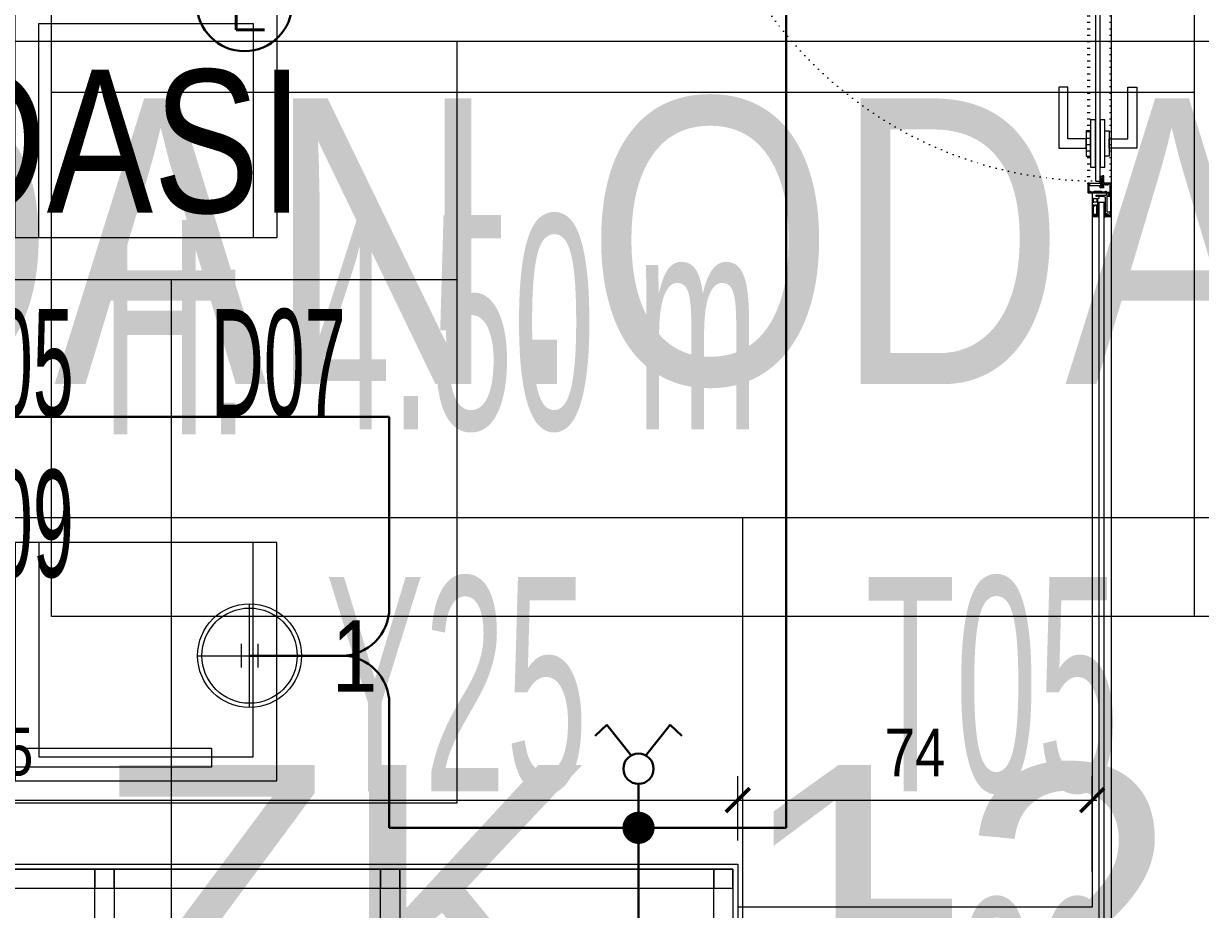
# Model space of a CAD drawing. Extents: x -9058 to 11890, y 0 to 7444.
# Drawn here: x 2066.5 to 2313.7, y 2947.4 to 3133.4 of the extents above; entities that cross this region are included whole.
import ezdxf
from ezdxf.enums import TextEntityAlignment as Align

# ---------------------------------------------------------------- set-up
doc = ezdxf.new("R2010")
doc.units = 0
doc.header["$LTSCALE"] = 10
doc.header["$MEASUREMENT"] = 0
doc.linetypes.add('DASHDOT', pattern=[1, 0.5, -0.25, 0, -0.25])
doc.linetypes.add('DOT2', pattern=[0.125, 0, -0.125])
doc.layers.get('0').update_dxf_attribs({"color": 9, "lineweight": 9})
for name, color, linetype, lineweight in [('05', 9, 'Continuous', 9), ('06C', 9, 'Continuous', 9), ('06D', 9, 'Continuous', 9), ('07K', 8, 'Continuous', 9), ('10', 9, 'Continuous', 9), ('11', 9, 'Continuous', 9), ('15', 9, 'Continuous', 9), ('20', 9, 'DOT2', 9), ('21_mahal200', 9, 'Continuous', 9), ('21_mahal200 @ 10 (1)', 9, 'Continuous', 9), ('21_mahal200 @ 10 (2)', 9, 'Continuous', 9), ('21_mahal200 @ 20', 9, 'Continuous', 9), ('31', 9, 'Continuous', 9), ('40A', 9, 'Continuous', 9), ('E-ACİL AYDINLATMA KİTİ', 7, 'Continuous', 30), ('E-KABLO', 7, 'Continuous', 30), ('E-KOMÜTATÖR ANAHTAR', 7, 'Continuous', 30), ('E-YUKARI ÇIKAN HAT', 7, 'Continuous', 30)]:
    doc.layers.add(name, color=color, linetype=linetype, lineweight=lineweight)
doc.styles.add('Arial', font='arial.ttf', dxfattribs={"height": 2.5})
doc.styles.add('E-YAZI', font='txttw.shx')
doc.styles.add('MuuM_TEXT-STANDART', font='ARIALN.TTF')
doc.dimstyles.new('MuuM_DIM50', dxfattribs={"dimscale": 5, "dimtxt": 2, "dimasz": 1, "dimexe": 1, "dimexo": 1, "dimgap": 1, "dimtad": 1, "dimdec": 1, "dimrnd": 1, "dimdsep": 46, "dimtxsty": 'MuuM_TEXT-STANDART', "dimblk": 'ARCHTICK', "dimcen": 0, "dimdle": 0.2, "dimclrd": 256, "dimclre": 256, "dimclrt": 256, "dimadec": 0, "dimazin": 0, "dimtfac": 5, "dimtdec": 1, "dimtix": 1, "dimtmove": 2, "dimatfit": 3, "dimldrblk": 'DOT', "dimfxl": 5, "dimfxlon": 1, "dimtolj": 1, "dimlwd": -1, "dimlwe": -1, "dimarcsym": 0})
pattern_1 = [(225, (-443.83561, -4894.7603), (-0.0883883476, 0.0883883476), []), (135, (-443.83561, -4894.7603), (0.0883883476, 0.0883883476), [])]

# ---------------------------------------------------------------- blocks, each defined once
blk = doc.blocks.new('0a_roomno2')
blk.add_lwpolyline([(30, -16), (0, -16), (0, 0), (30, 0)], close=True)
for points in [[(0, 0), (30, 0)], [(0, -5), (30, -5)], [(12, -5), (12, -16)], [(18, -5), (18, -16)], [(24, -5), (24, -16)], [(12, -10.5), (0, -10.5)]]:
    blk.add_lwpolyline(points)
at = {"layer": '40A'}
blk.add_lwpolyline([(0, 0), (30, 0)], dxfattribs=at)
at = {"style": 'MuuM_TEXT-STANDART', "width": 0.6}
blk.add_text('H:', height=2.25, dxfattribs=at).set_placement((0.525, -12.962), align=Align.MIDDLE_LEFT)
at = {"style": 'Arial'}
blk.add_attdef('ODANO', (0, 1.505), '', height=3, dxfattribs=at)
blk.add_attdef('MEKANADI', text='', height=3, dxfattribs=at).set_placement((0.525, -4.75), align=Align.BOTTOM_LEFT)
at = {"style": 'MuuM_TEXT-STANDART', "width": 0.6}
for tag, p in [('YER01', (15, -7)), ('TAVAN01', (20.625, -7)), ('DUVAR01', (26.25, -7)), ('YER02', (15, -10.375)), ('TAVAN02', (20.625, -10.375)), ('DUVAR02', (26.25, -10.375)), ('YER03', (15, -13.75)), ('TAVAN03', (20.625, -13.75)), ('DUVAR03', (26.25, -13.75))]:
    blk.add_attdef(tag, text='', height=2.25, dxfattribs=at).set_placement(p, align=Align.MIDDLE_CENTER)
at = {"style": 'MuuM_TEXT-STANDART'}
blk.add_attdef('M2', text='', height=2.25, dxfattribs=at).set_placement((1.323, -7.805), align=Align.MIDDLE_LEFT)
at = {"style": 'MuuM_TEXT-STANDART', "width": 0.6}
blk.add_attdef('TEMIZTAVANYUKSEKLIGI', text='', height=2.25, dxfattribs=at).set_placement((2.7, -13.162), align=Align.MIDDLE_LEFT)
blk = doc.blocks.new('*U626')
at = {"layer": '21_mahal200 @ 20'}
ref = blk.add_blockref('0a_roomno2', (2072.35, 3328.89), dxfattribs=dict(at, xscale=20, yscale=20, zscale=20))
ref.add_attrib('TEMIZTAVANYUKSEKLIGI', '4.50 m', dxfattribs={"layer": '0', "height": 45, "style": 'MuuM_TEXT-STANDART', "width": 0.6}).set_placement((2126.35, 3070.65), align=Align.MIDDLE_LEFT)
blk = doc.blocks.new('g-kapı kolu-p')
for points in [[(11.85, 8.21), (-0.95, 8.21), (-0.95, 2.41), (0.95, 2.41), (0.95, 6.31), (11.85, 6.31), (11.85, 8.21)], [(11.85, -8.21), (-0.95, -8.21), (-0.95, -2.41), (0.95, -2.41), (0.95, -6.31), (11.85, -6.31), (11.85, -8.21)]]:
    blk.add_lwpolyline(points)
for points in [[(-5, 0.5), (5, 0.5), (5, 1.5), (-5, 1.5)], [(-2.65, 1.5), (2.65, 1.5), (2.65, 2.41), (-2.65, 2.41)], [(-5, -1.5), (5, -1.5), (5, -0.5), (-5, -0.5)], [(-2.65, -1.5), (2.65, -1.5), (2.65, -2.41), (-2.65, -2.41)]]:
    blk.add_lwpolyline(points, close=True)
blk = doc.blocks.new('k-cambölme-kapı-p')
at = {"layer": '10'}
h = blk.add_hatch(dxfattribs=at)
h.set_pattern_fill('NET', color=256, angle=135, style=0)
h.set_pattern_definition([(135, (3753.7029, 560.85184), (-0.0883883476, -0.0883883476), []), (225, (3753.7029, 560.85184), (0.0883883476, -0.0883883476), [])])
h.paths.add_polyline_path([(2.08, -0.06), (2.08, 0.02), (2.07, 0.04), (2.05, 0.07), (2.01, 0.09), (1.98, 0.1), (1.97, 0.1), (1.97, -0.29), (1.94, -0.29), (1.94, -0.43), (1.88, -0.49), (1.67, -0.49), (1.82, -0.29), (1.73, -0.29), (1.53, -0.5), (1.44, -0.5), (1.62, -0.32), (1.62, -0.29), (1.51, -0.29), (1.34, -0.42), (1.32, -0.44), (1.3, -0.48), (1.29, -0.51), (1.26, -0.57), (1.26, -0.31), (1.32, -0.29), (1.23, -0.29), (1.23, -0.53), (1.23, -0.59), (1.24, -0.62), (1.26, -0.64), (3.47, -0.64), (3.47, -0.58), (3.38, -0.35), (3.38, -0.3), (3.42, -0.25), (3.42, -0.2), (3.38, -0.16), (2.73, -0.16), (2.74, -0.2), (2.91, -0.2, -1), (2.91, -0.25)])
h.paths.add_polyline_path([(2.05, -0.18), (2.05, -0.21), (2.08, -0.23), (2.11, -0.24), (2.15, -0.25), (2.95, -0.27), (2.92, -0.29), (2.55, -0.29), (2.54, -0.31), (2.52, -0.33), (2.5, -0.34), (2.48, -0.34), (2.46, -0.34), (2.44, -0.32), (2.42, -0.3), (2.08, -0.3), (1.99, -0.11), (1.99, -0.07), (2.05, -0.07)], flags=16)
h.paths.add_polyline_path([(2.41, -0.34), (2.51, -0.5), (2.08, -0.5), (2.08, -0.34)], flags=16)
h.paths.add_polyline_path([(2.55, -0.33), (2.89, -0.33), (2.94, -0.33), (3.28, -0.34, 0.166992), (3.34, -0.55), (2.72, -0.55), (2.55, -0.36)], flags=16)
h.paths.add_polyline_path([(3.02, -0.22), (3.02, -0.2), (3.33, -0.2, 0.10606), (3.29, -0.33), (3.01, -0.27)], flags=16)
h = blk.add_hatch(dxfattribs=at)
h.set_pattern_fill('NET', color=256, angle=135, style=0)
h.set_pattern_definition([(45, (474.94443, 2280.71206), (0.0883883476, -0.0883883476), []), (315, (474.94443, 2280.71206), (-0.0883883476, -0.0883883476), [])])
h.paths.add_polyline_path([(87.27, -0.16), (87.26, -0.2), (87.09, -0.2, 1), (87.09, -0.25), (87.92, -0.25), (87.92, -0.01), (87.93, 0.03), (87.96, 0.05), (88, 0.07), (88.03, 0.07), (88.03, -0.29), (88.06, -0.29), (88.06, -0.43), (88.12, -0.49), (88.33, -0.49), (88.18, -0.29), (88.27, -0.29), (88.47, -0.5), (88.56, -0.5), (88.38, -0.32), (88.38, -0.29), (88.49, -0.29), (88.66, -0.42), (88.68, -0.44), (88.7, -0.48), (88.71, -0.51), (88.74, -0.57), (88.74, -0.31), (88.68, -0.29), (88.77, -0.29), (88.77, -0.53), (88.77, -0.59), (88.76, -0.62), (88.74, -0.64), (86.53, -0.64), (86.53, -0.58), (86.62, -0.35), (86.62, -0.3), (86.58, -0.25), (86.58, -0.2), (86.62, -0.16)])
h.paths.add_polyline_path([(87.28, -0.55), (87.45, -0.36), (87.45, -0.33), (87.11, -0.33), (87.06, -0.33), (87.03, -0.31), (86.99, -0.27), (86.98, -0.22), (86.98, -0.2), (86.67, -0.2, -0.292264), (86.66, -0.55)], flags=16)
h.paths.add_polyline_path([(87.48, -0.51), (87.59, -0.51), (87.53, -0.43)], flags=16)
h.paths.add_polyline_path([(87.56, -0.4), (87.69, -0.5), (87.92, -0.5), (87.92, -0.34), (87.59, -0.34)], flags=16)
h.paths.add_polyline_path([(87.62, -0.53), (87.71, -0.62), (87.71, -0.53)], flags=16)
at = {"layer": '10', "linetype": 'DASHDOT', "ltscale": 0.05}
for points in [[(3.22, 3.63), (0.2, 3.63)], [(1.71, 2.14), (1.71, 4.9)], [(6.13, 1.44), (6.13, -0.55)]]:
    blk.add_lwpolyline(points, dxfattribs=at)
at = {"layer": '10'}
for points in [[(0.69, 3.63), (0.69, 2.44)], [(1.06, 2.44), (1.06, 2.86)], [(3.84, 0.88), (2.63, 3.22)], [(4.07, 1.27), (2.67, 3.99)], [(1.82, 2.27), (0.16, 2.27), (0.16, 2.03), (0.38, 2.03), (0.38, 1.92), (0.22, 1.92), (0.22, 1.16), (0.35, 1.16), (0.35, -0.41), (0.22, -0.41), (0.22, -1.23), (0.36, -1.23), (0.36, -1.38), (0.16, -1.38), (0.16, -2.24), (1.82, -2.24), (1.82, -1.72), (1.62, -1.72), (1.62, -1.58), (1.82, -1.58), (1.82, -1.37), (1.61, -1.37), (1.61, -1.24), (1.74, -1.24), (1.74, -0.85), (1.06, -0.85), (1.06, -0.13), (1.5, -0.13), (1.5, 1.92), (1.57, 2.03), (1.82, 2.03), (1.82, 2.27)], [(0.69, 2.27), (0.69, -0.24), (1.06, -0.24)], [(1.06, -0.13), (1.06, 2.27)], [(1.5, 1.92), (1.06, 1.92)], [(1.17, 1.92), (1.17, -0.13)], [(2.91, -0.25), (2.08, -0.06), (2.08, 0.02), (2.07, 0.04), (2.05, 0.07), (2.01, 0.09), (1.98, 0.1), (1.97, 0.1)], [(8.14, 0.88), (8.14, 1.27), (4.07, 1.27)], [(5.3, 0.88), (5.3, -0.16)], [(5.5, 1.27), (5.77, 0.97), (5.77, 0.88)], [(5.59, 0.88), (5.59, -0.16)], [(6.76, 1.27), (6.49, 0.97), (6.49, 0.88)], [(6.67, 0.88), (6.67, -0.16)], [(6.96, 0.88), (6.96, -0.16)], [(87.09, -0.25), (87.92, -0.25), (87.92, -0.01), (87.93, 0.03), (87.96, 0.05), (88, 0.07), (88.03, 0.07)], [(88.18, 2.27), (89.84, 2.27), (89.84, 2.03), (89.62, 2.03), (89.62, 1.92), (89.78, 1.92), (89.78, 1.16), (89.65, 1.16), (89.65, -0.41), (89.78, -0.41), (89.78, -1.23), (89.64, -1.23), (89.64, -1.38), (89.84, -1.38), (89.84, -2.24), (88.18, -2.24), (88.18, -1.72), (88.38, -1.72), (88.38, -1.58), (88.18, -1.58), (88.18, -1.37), (88.39, -1.37), (88.39, -1.24), (88.26, -1.24), (88.26, -0.85), (88.94, -0.85), (88.94, -0.13), (88.5, -0.13), (88.5, 1.92), (88.43, 2.03), (88.18, 2.03), (88.18, 2.27)], [(2.05, -0.89), (3.59, -0.89), (3.59, -0.64), (1.23, -0.64), (1.23, -0.29), (1.97, -0.29)], [(1.62, -0.29), (1.62, -0.32), (1.44, -0.5), (1.53, -0.5), (1.73, -0.29)], [(1.82, -0.29), (1.67, -0.49), (1.88, -0.49), (1.94, -0.43), (1.94, -0.29)], [(3.34, -0.55), (2.72, -0.55), (2.55, -0.36), (2.55, -0.33), (2.89, -0.33), (2.94, -0.33)], [(3.28, -0.34), (3.28, -0.34), (2.94, -0.33)], [(3.01, -0.27), (3.02, -0.22), (3.02, -0.2), (3.33, -0.2)], [(3.01, -0.27), (3.29, -0.33), (3.29, -0.33)], [(4.06, -0.16), (4.06, -0.55), (8.14, -0.55)], [(8.14, -0.55), (8.14, -0.16)], [(87.95, -0.89), (86.41, -0.89), (86.41, -0.64), (88.77, -0.64), (88.77, -0.29), (88.03, -0.29)], [(87.59, -0.51), (87.53, -0.43), (87.48, -0.51), (87.59, -0.51)], [(88.18, -0.29), (88.33, -0.49), (88.12, -0.49), (88.06, -0.43), (88.06, -0.29)], [(88.38, -0.29), (88.38, -0.32), (88.56, -0.5), (88.47, -0.5), (88.27, -0.29)]]:
    blk.add_lwpolyline(points, dxfattribs=at)
for points in [[(1.97, -0.29), (1.97, 2.13), (2.05, 2.13), (2.05, 2.28, 0.414214), (1.89, 2.44), (0.08, 2.44, 0.414214), (0, 2.36), (0, -2.36, 0.414214), (0.08, -2.44), (2.05, -2.44), (2.05, -2.25), (2.05, -2.23), (2.05, -2.23), (2.05, -2.23), (2.05, -2.23), (2.05, -2.23), (2.05, -0.89)], [(88.03, -0.29), (88.03, 2.13), (87.95, 2.13), (87.95, 2.28, -0.414214), (88.11, 2.44), (89.92, 2.44, -0.414214), (90, 2.36), (90, -2.36, -0.414214), (89.92, -2.44), (87.95, -2.44), (87.95, -2.25), (87.95, -2.23), (87.95, -2.23), (87.95, -2.23), (87.95, -2.23), (87.95, -2.23), (87.95, -0.89)], [(1.51, -0.29), (1.34, -0.42), (1.32, -0.44), (1.3, -0.48), (1.29, -0.51), (1.26, -0.57), (1.26, -0.31), (1.32, -0.29), (1.23, -0.29), (1.23, -0.53), (1.23, -0.59), (1.24, -0.62), (1.26, -0.64), (3.47, -0.64), (3.47, -0.58), (3.38, -0.35), (3.38, -0.3), (3.42, -0.25), (3.42, -0.2), (3.38, -0.16), (2.73, -0.16), (2.74, -0.2), (2.91, -0.2, -1), (2.91, -0.25, -1)], [(88.49, -0.29), (88.66, -0.42), (88.68, -0.44), (88.7, -0.48), (88.71, -0.51), (88.74, -0.57), (88.74, -0.31), (88.68, -0.29), (88.77, -0.29), (88.77, -0.53), (88.77, -0.59), (88.76, -0.62), (88.74, -0.64), (86.53, -0.64), (86.53, -0.58), (86.62, -0.35), (86.62, -0.3), (86.58, -0.25), (86.58, -0.2), (86.62, -0.16), (87.27, -0.16), (87.26, -0.2), (87.09, -0.2, 1), (87.09, -0.25, 1)], [(86.66, -0.55), (87.28, -0.55), (87.45, -0.36), (87.45, -0.33), (87.11, -0.33), (87.06, -0.33), (87.03, -0.31), (86.99, -0.27), (86.98, -0.22), (86.98, -0.2), (86.67, -0.2, 1)]]:
    blk.add_lwpolyline(points, format="xyb", dxfattribs=at)
for points in [[(1.99, -0.07), (2.05, -0.07), (2.05, -0.18), (2.05, -0.21), (2.08, -0.23), (2.11, -0.24), (2.15, -0.25), (2.95, -0.27), (2.92, -0.29), (2.55, -0.29), (2.54, -0.31), (2.52, -0.33), (2.5, -0.34), (2.48, -0.34), (2.46, -0.34), (2.44, -0.32), (2.42, -0.3), (2.08, -0.3), (1.99, -0.11)], [(2.08, -0.5), (2.08, -0.34), (2.41, -0.34), (2.51, -0.5), (2.51, -0.5)], [(87.92, -0.5), (87.92, -0.34), (87.59, -0.34), (87.56, -0.4), (87.69, -0.5)], [(87.62, -0.53), (87.71, -0.53), (87.71, -0.62)]]:
    blk.add_lwpolyline(points, close=True, dxfattribs=at)
blk.add_circle((1.71, 3.65), 1.02, dxfattribs=at)
for centre, start, end in [((3.6, -0.37), 176.143, 214.0649), ((3.6, -0.37), 148.8979, 173.1144), ((86.4, -0.37), 325.9351, 31.1021)]:
    blk.add_arc(centre, 0.322, start, end, dxfattribs=at)
at = {"layer": '15', "linetype": 'DOT2'}
blk.add_lwpolyline([(2.48, 0.36), (2.48, 85.36)], dxfattribs=at)
at = {"layer": '15'}
blk.add_lwpolyline([(2.58, 0.88), (87.42, 0.88), (87.52, 0.78), (87.52, -0.05), (87.42, -0.16), (2.58, -0.16), (2.58, -0.16), (2.48, -0.05), (2.48, 0.78), (2.58, 0.88)], dxfattribs=at)
at = {"layer": '15', "linetype": 'DOT2'}
blk.add_arc((2.48, 0.36), 85.04, 0, 90, dxfattribs=at)
at = {"layer": '20'}
for p, q in [((87.95, 2.43), (2.05, 2.43)), ((87.95, 2.13), (2.05, 2.13)), ((87.95, -2.23), (2.05, -2.23)), ((87.95, -2.44), (2.05, -2.44))]:
    blk.add_line(p, q, dxfattribs=at)
at = {"layer": '06C', "xscale": -1}
blk.add_blockref('g-kapı kolu-p', (79.64, 0.38), dxfattribs=at)
blk = doc.blocks.new('*U640')
at = {"layer": '21_mahal200 @ 20'}
ref = blk.add_blockref('0a_roomno2', (1857.47, 2882.62), dxfattribs=dict(at, xscale=20, yscale=20, zscale=20))
ref.add_attrib('ODANO', ' PRS-ZK-12', (1857.47, 2917.72), dxfattribs={"layer": '0', "height": 60, "style": 'Arial'})
blk = doc.blocks.new('porsche_mobilya_2')
for points in [[(2030.06, 4892.71), (1890.06, 4892.71), (1890.06, 4847.71), (1935.06, 4847.71)], [(1935.06, 4892.71), (1935.06, 4712.71), (2030.06, 4712.71), (2030.06, 4892.71)], [(2057.7, 4835.19), (2057.7, 4880.19), (2102.7, 4880.19), (2102.7, 4835.19)], [(2057.7, 4771.21), (2057.7, 4726.21), (2102.7, 4726.21), (2102.7, 4771.21)]]:
    blk.add_lwpolyline(points)
for points in [[(1935.06, 4847.71), (1890.06, 4847.71), (1890.06, 4892.71), (2030.06, 4892.71), (2030.06, 4712.71), (1935.06, 4712.71)], [(2107.7, 4885.19), (2107.7, 4835.19), (2052.7, 4835.19), (2052.7, 4885.19)], [(2107.7, 4721.21), (2107.7, 4771.21), (2052.7, 4771.21), (2052.7, 4721.21)]]:
    blk.add_lwpolyline(points, close=True)
blk = doc.blocks.new('*U641')
at = {"layer": '21_mahal200 @ 10 (1)'}
ref = blk.add_blockref('0a_roomno2', (1857.47, 3129.66), dxfattribs=dict(at, xscale=10, yscale=10, zscale=10))
ref.add_attrib('MEKANADI', 'SER.DAN.ODASI', dxfattribs={"layer": '0', "height": 30, "style": 'Arial', "width": 0.8}).set_placement((1862.72, 3084.66), align=Align.BOTTOM_LEFT)
ref.add_attrib('TAVAN01', 'T05', dxfattribs={"layer": '0', "height": 22.5, "style": 'MuuM_TEXT-STANDART', "width": 0.6}).set_placement((2063.72, 3062.16), align=Align.MIDDLE_CENTER)
ref.add_attrib('DUVAR01', 'D07', dxfattribs={"layer": '0', "height": 22.5, "style": 'MuuM_TEXT-STANDART', "width": 0.6}).set_placement((2119.97, 3062.16), align=Align.MIDDLE_CENTER)
ref.add_attrib('TAVAN02', 'T09', dxfattribs={"layer": '0', "height": 22.5, "style": 'MuuM_TEXT-STANDART', "width": 0.6}).set_placement((2063.72, 3028.41), align=Align.MIDDLE_CENTER)
at = {"layer": '21_mahal200 @ 10 (2)'}
ref = blk.add_blockref('0a_roomno2', (1857.47, 3129.66), dxfattribs=dict(at, xscale=10, yscale=10, zscale=10))
ref.add_attrib('MEKANADI', 'SER.DAN.ODASI', dxfattribs={"layer": '0', "height": 30, "style": 'Arial', "width": 0.8}).set_placement((1862.72, 3084.66), align=Align.BOTTOM_LEFT)
ref.add_attrib('TAVAN01', 'T05', dxfattribs={"layer": '0', "height": 22.5, "style": 'MuuM_TEXT-STANDART', "width": 0.6}).set_placement((2063.72, 3062.16), align=Align.MIDDLE_CENTER)
ref.add_attrib('DUVAR01', 'D07', dxfattribs={"layer": '0', "height": 22.5, "style": 'MuuM_TEXT-STANDART', "width": 0.6}).set_placement((2119.97, 3062.16), align=Align.MIDDLE_CENTER)
ref.add_attrib('TAVAN02', 'T09', dxfattribs={"layer": '0', "height": 22.5, "style": 'MuuM_TEXT-STANDART', "width": 0.6}).set_placement((2063.72, 3028.41), align=Align.MIDDLE_CENTER)
at = {"layer": '21_mahal200 @ 20'}
ref = blk.add_blockref('0a_roomno2', (1857.47, 3129.66), dxfattribs=dict(at, xscale=20, yscale=20, zscale=20))
ref.add_attrib('MEKANADI', 'SER.DAN.ODASI', dxfattribs={"layer": '0', "height": 60, "style": 'Arial', "width": 0.8}).set_placement((1867.97, 3039.66), align=Align.BOTTOM_LEFT)
ref.add_attrib('YER01', 'Y25', dxfattribs={"layer": '0', "height": 45, "style": 'MuuM_TEXT-STANDART', "width": 0.6}).set_placement((2157.47, 2994.66), align=Align.MIDDLE_CENTER)
ref.add_attrib('TAVAN01', 'T05', dxfattribs={"layer": '0', "height": 45, "style": 'MuuM_TEXT-STANDART', "width": 0.6}).set_placement((2269.97, 2994.66), align=Align.MIDDLE_CENTER)
ref.add_attrib('TAVAN02', 'T09', dxfattribs={"layer": '0', "height": 45, "style": 'MuuM_TEXT-STANDART', "width": 0.6}).set_placement((2269.97, 2927.16), align=Align.MIDDLE_CENTER)
blk = doc.blocks.new('erederte')
at = {"layer": '10'}
for points in [[(408.24, 2951.86), (464.24, 2951.86), (464.24, 2955.86), (408.24, 2955.86)], [(464.24, 2955.86), (464.24, 2951.86), (468.24, 2951.86), (468.24, 2955.86)], [(468.24, 2951.86), (524.24, 2951.86), (524.24, 2955.86), (468.24, 2955.86)], [(524.24, 2955.86), (524.24, 2951.86), (528.24, 2951.86), (528.24, 2955.86)], [(528.24, 2951.86), (594.24, 2951.86), (594.24, 2955.86), (528.24, 2955.86)], [(594.24, 2955.86), (594.24, 2951.86), (598.24, 2951.86), (598.24, 2955.86)], [(464.24, 2951.86), (468.24, 2951.86), (468.24, 2939.86), (464.24, 2939.86)], [(524.24, 2951.86), (528.24, 2951.86), (528.24, 2939.86), (524.24, 2939.86)], [(594.24, 2951.86), (598.24, 2951.86), (598.24, 2939.86), (594.24, 2939.86)]]:
    blk.add_lwpolyline(points, close=True, dxfattribs=at)
at = {"layer": '11'}
for points in [[(284.24, 2956.86), (599.24, 2956.86), (599.24, 2934.86), (284.24, 2934.86)], [(285.24, 2955.86), (598.24, 2955.86), (598.24, 2935.86), (285.24, 2935.86)]]:
    blk.add_lwpolyline(points, close=True, dxfattribs=at)
blk = doc.blocks.new('_ArchTick')
at = {"color": 0, "linetype": 'ByBlock', "const_width": 0.15}
blk.add_lwpolyline([(-0.5, -0.5), (0.5, 0.5)], dxfattribs=at)
blk = doc.blocks.new('*D375')
at = {"transparency": 16777216}
for p, q in [((1901.5, 2961.86), (1901.5, 2975.33)), ((2216.5, 2961.86), (2216.5, 2975.33)), ((1900.5, 2970.33), (2217.5, 2970.33))]:
    blk.add_line(p, q, dxfattribs=at)
at = {"transparency": 16777216, "xscale": 5, "yscale": 5, "zscale": 5, "rotation": 180}
blk.add_blockref('_ArchTick', (1901.5, 2970.33), dxfattribs=at)
at = {"transparency": 16777216, "xscale": 5, "yscale": 5, "zscale": 5}
blk.add_blockref('_ArchTick', (2216.5, 2970.33), dxfattribs=at)
at = {"transparency": 16777216, "insert": (2059, 2980.43), "char_height": 10, "attachment_point": 5, "style": 'MuuM_TEXT-STANDART'}
blk.add_mtext('\\A1;315', dxfattribs=at)
blk = doc.blocks.new('_Dot')
at = {"color": 0, "linetype": 'ByBlock', "lineweight": -2}
blk.add_line((-0.5, 0), (-1, 0), dxfattribs=at)
at = {"color": 0, "linetype": 'ByBlock', "const_width": 0.5}
blk.add_lwpolyline([(-0.25, 0, 1), (0.25, 0, 1)], format="xyb", close=True, dxfattribs=at)
blk = doc.blocks.new('DOT')
at = {"color": 0, "linetype": 'ByBlock'}
blk.add_line((-0.5, 0), (-1, 0), dxfattribs=at)
at = {"color": 0, "linetype": 'ByBlock', "const_width": 0.5}
blk.add_lwpolyline([(-0.25, 0, 1), (0.25, 0, 1)], format="xyb", close=True, dxfattribs=at)
blk = doc.blocks.new('*D376')
at = {"transparency": 16777216}
for p, q in [((2216.5, 2961.86), (2216.5, 2975.33)), ((2290.95, 2955.33), (2290.95, 2975.33)), ((2215.5, 2970.33), (2291.95, 2970.33))]:
    blk.add_line(p, q, dxfattribs=at)
at = {"transparency": 16777216, "xscale": 5, "yscale": 5, "zscale": 5, "rotation": 180}
blk.add_blockref('_ArchTick', (2216.5, 2970.33), dxfattribs=at)
at = {"transparency": 16777216, "xscale": 5, "yscale": 5, "zscale": 5}
blk.add_blockref('_ArchTick', (2290.95, 2970.33), dxfattribs=at)
at = {"transparency": 16777216, "insert": (2253.72, 2980.33), "char_height": 10, "attachment_point": 5, "style": 'MuuM_TEXT-STANDART'}
blk.add_mtext('\\A1;74', dxfattribs=at)
blk = doc.blocks.new('0_downlight')
for p, q in [((0, -10.9), (0, 10.9)), ((-1.75, 2.5), (-1.75, -2.5)), ((1.75, 2.5), (1.75, -2.5)), ((-10.9, 0), (10.9, 0)), ((-1.75, 0), (1.75, 0))]:
    blk.add_line(p, q)
for radius in [10.9, 10]:
    blk.add_circle((0, 0), radius)
blk = doc.blocks.new('100_KOMÜTATÖR ANAHTAR')
at = {"layer": 'E-KOMÜTATÖR ANAHTAR', "color": 4}
for p, q in [((-1.695, 5.522), (-2.326, 4.922)), ((-0.372, 3.863), (-1.695, 5.522)), ((0.372, 3.863), (1.695, 5.522)), ((1.695, 5.522), (2.326, 4.922)), ((0, 2.353), (0, 0))]:
    blk.add_line(p, q, dxfattribs=at)
blk.add_circle((0, 3.163), 0.81, dxfattribs=at)
blk = doc.blocks.new('100_ACİL AYDINLATMA KİTİ')
at = {"layer": 'E-ACİL AYDINLATMA KİTİ', "color": 3}
blk.add_circle((0, 0), 1.251, dxfattribs=at)
at = {"layer": 'E-ACİL AYDINLATMA KİTİ', "color": 3, "style": 'E-YAZI'}
blk.add_text('E', height=1.34, dxfattribs=at).set_placement((-0.448, -0.694))

msp = doc.modelspace()

# ---------------------------------------------------------------- hatches: boundary and pattern name
at = {"layer": '10'}
h = msp.add_hatch(dxfattribs=at)
h.set_pattern_fill('NET', color=256, angle=315, style=0)
h.set_pattern_definition([(225, (-468.61521, -4900.52337), (-0.0883883476, 0.0883883476), []), (135, (-468.61521, -4900.52337), (0.0883883476, 0.0883883476), [])])
h.paths.add_polyline_path([(2291.86, 3097.94), (2292.93, 3097.94), (2292.93, 3097.76), (2291.86, 3097.76)])
h = msp.add_hatch(dxfattribs=at)
h.set_pattern_fill('NET', color=256, angle=315, style=0)
h.set_pattern_definition(pattern_1)
h.paths.add_polyline_path([(2292.07, 3093.32), (2292.07, 3093.26), (2291.96, 3093.22), (2291.91, 3093.22), (2291.91, 3093.24), (2291.79, 3093.24), (2291.79, 3092.96), (2291.91, 3092.96), (2291.91, 3092.99), (2292.07, 3092.94), (2292.06, 3092.86), (2292.43, 3092.69), (2292.43, 3092.8), (2292.39, 3092.8), (2292.2, 3092.96, 0.2599), (2292.43, 3093.04), (2292.43, 3093.28, 0.382682)])
h.paths.add_polyline_path([(2292.19, 3093.08), (2292.19, 3093.27, -2.16717)], flags=16)
h = msp.add_hatch(dxfattribs=at)
h.set_pattern_fill('NET', color=256, angle=315, style=0)
h.set_pattern_definition([(225, (-447.56281, -4902.97942), (-0.0883883476, 0.0883883476), []), (135, (-447.56281, -4902.97942), (0.0883883476, 0.0883883476), [])])
h.paths.add_polyline_path([(2292.12, 3094.49), (2292.43, 3094.49), (2292.43, 3093.45), (2292.12, 3093.45)])
h = msp.add_hatch(dxfattribs=at)
h.set_pattern_fill('NET', color=256, angle=315, style=0)
h.set_pattern_definition([(225, (-447.56281, -4896.47028), (-0.0883883476, 0.0883883476), []), (135, (-447.56281, -4896.47028), (0.0883883476, 0.0883883476), [])])
h.paths.add_polyline_path([(2293.47, 3094.49), (2293.76, 3094.49), (2293.76, 3093.45), (2293.47, 3093.45)])
h = msp.add_hatch(dxfattribs=at)
h.set_pattern_fill('NET', color=256, angle=315, style=0)
h.set_pattern_definition(pattern_1)
h.paths.add_polyline_path([(2293.83, 3093.32), (2293.83, 3093.26), (2293.94, 3093.22), (2293.99, 3093.22), (2293.99, 3093.24), (2294.11, 3093.24), (2294.11, 3092.96), (2293.99, 3092.96), (2293.99, 3092.99), (2293.83, 3092.94), (2293.84, 3092.86), (2293.47, 3092.69), (2293.47, 3092.8), (2293.51, 3092.8), (2293.71, 3092.96, -0.2599), (2293.47, 3093.04), (2293.47, 3093.28, -0.382682)])
h.paths.add_polyline_path([(2293.71, 3093.08), (2293.71, 3093.27, 2.16717)], flags=16)

# ---------------------------------------------------------------- linework, layer by layer
at = {"layer": '05', "color": 1}
msp.add_lwpolyline([(2106, 2977.21), (2012, 2977.21), (2012, 2981.21), (2106, 2981.21), (2106, 2977.21)], dxfattribs=at)
at = {"layer": '06D'}
for p, q in [((2294.95, 3212.61), (2294.95, 3083.67)), ((2290.95, 3092.86), (2290.95, 2947.86)), ((2294.95, 3092.86), (2294.95, 2943.86)), ((2290.95, 2947.86), (2216.5, 2947.86))]:
    msp.add_line(p, q, dxfattribs=at)
at = {"layer": '10'}
for points in [[(2293.93, 3097.76), (2293.4, 3097.76), (2293.4, 3097.94), (2293.27, 3097.94), (2293.27, 3097.76), (2291.62, 3097.76), (2291.62, 3097.94), (2291.19, 3097.94), (2291.19, 3097.82), (2290.95, 3097.82), (2290.95, 3092.85), (2292.07, 3092.85), (2292.07, 3092.95), (2291.89, 3093), (2291.89, 3092.95), (2291.52, 3092.95), (2291.52, 3093.23), (2292.07, 3093.23), (2292.07, 3093.38), (2292.12, 3093.42), (2292.12, 3096.66), (2292.41, 3096.73), (2292.41, 3097.03), (2291.81, 3097.03), (2291.81, 3097.36), (2293.93, 3097.36)], [(2291.97, 3095.91), (2291.97, 3096.59), (2291.27, 3096.59), (2291.23, 3096.66), (2291.15, 3096.66), (2291.15, 3095.85), (2291.29, 3095.85), (2291.34, 3095.91)]]:
    msp.add_lwpolyline(points, close=True, dxfattribs=at)
for points in [[(2291.86, 3097.76), (2291.86, 3097.94), (2292.93, 3097.94)], [(2292.93, 3097.76), (2292.93, 3097.94)], [(2294.79, 3093.02), (2294.34, 3093.02), (2294.34, 3093.33), (2294.05, 3093.33), (2294.05, 3093.42), (2293.83, 3093.32), (2293.83, 3093.26), (2293.94, 3093.22), (2293.99, 3093.22), (2293.99, 3093.24), (2294.24, 3093.24), (2294.24, 3092.96), (2293.99, 3092.96), (2293.99, 3092.99), (2293.83, 3092.94), (2293.84, 3092.86), (2294.95, 3092.86), (2294.95, 3097.83)], [(2291.38, 3095.11), (2291.38, 3095.27), (2291.15, 3095.27), (2291.15, 3093.07), (2291.38, 3093.07), (2291.38, 3093.37), (2291.92, 3093.37), (2291.92, 3095.27)], [(2292.12, 3095.86), (2293.76, 3095.86)], [(2291.79, 3093.23), (2291.79, 3092.96)], [(2292.07, 3092.85), (2292.43, 3092.69)], [(2292.45, 3094.49), (2292.12, 3094.49)], [(2292.12, 3093.45), (2292.12, 3093.45), (2292.45, 3093.45)], [(2292.2, 3092.96), (2292.39, 3092.8), (2292.43, 3092.8)], [(2293.45, 3094.49), (2293.76, 3094.49)], [(2294.05, 3093.42), (2294.05, 3093.45), (2293.45, 3093.45)], [(2293.71, 3092.96), (2293.51, 3092.8), (2293.47, 3092.8)], [(2293.84, 3092.86), (2293.47, 3092.69)], [(2294.11, 3093.24), (2294.11, 3092.96)]]:
    msp.add_lwpolyline(points, dxfattribs=at)
for points in [[(2294.95, 3097.83), (2294.8, 3097.83), (2294.8, 3097.49), (2294.33, 3097.49, 1), (2294.33, 3097.28)], [(2291.92, 3095.27), (2291.51, 3095.27), (2291.51, 3095.11, -1), (2291.38, 3095.11, 1)], [(2293.76, 3093.45), (2293.76, 3096.71, 0.414214), (2293.43, 3097.03), (2292.41, 3097.03)], [(2294.63, 3093.76), (2294.18, 3093.76, -0.414214), (2294.07, 3093.87), (2294.07, 3097.11), (2294.8, 3097.11)], [(2294.33, 3097.28, 0.305404), (2294.45, 3097.36, 5.773092)], [(2294.45, 3097.36), (2294.8, 3097.36), (2294.8, 3093.05), (2294.84, 3093.05, -0.561743), (2294.84, 3092.97, -0.595966), (2294.79, 3093.02, 2.204878)], [(2292.19, 3093.27), (2292.19, 3093.08, 1)], [(2293.71, 3093.27), (2293.71, 3093.08, -1)], [(2294.05, 3093.33), (2294.63, 3093.45, 0.833203), (2294.63, 3093.76, 0.447088)]]:
    msp.add_lwpolyline(points, format="xyb", dxfattribs=at)
for centre, radius, start, end in [((2292.23, 3093.1), 0.273, 35.9738, 126.4289), ((2292.27, 3093.17), 0.125, 229.5402, 130.4598), ((2292.25, 3093.21), 0.253, 258.6676, 324.1258), ((2293.67, 3093.1), 0.273, 53.5711, 144.0262), ((2293.66, 3093.21), 0.253, 215.8742, 281.3324), ((2293.63, 3093.17), 0.125, 49.5402, 310.4598)]:
    msp.add_arc(centre, radius, start, end, dxfattribs=at)
at = {"layer": '15'}
for p, q in [((2292.45, 2945.36), (2292.45, 3095.86)), ((2293.45, 2945.36), (2293.45, 3095.86))]:
    msp.add_line(p, q, dxfattribs=at)
at = {"layer": 'E-KABLO', "color": 6}
for p, q in [((2226.66, 2964.51), (2226.66, 3190.71)), ((2143.31, 3050.82), (1963.96, 3050.82)), ((2143.31, 3010.69), (2143.31, 3050.82)), ((2133.27, 3000.65), (2113.96, 3000.65)), ((2143.31, 2964.51), (2143.31, 2990.61))]:
    msp.add_line(p, q, dxfattribs=at)
at = {"layer": 'E-KABLO'}
for p, q in [((2193.97, 2964.51), (2143.31, 2964.51)), ((2195.66, 2964.51), (2226.66, 2964.51)), ((2195.66, 2927.61), (2195.66, 2962.82))]:
    msp.add_line(p, q, dxfattribs=at)
at = {"layer": 'E-KABLO', "color": 6}
for centre, start, end in [((2133.27, 3010.69), 270, 0), ((2133.27, 2990.61), 0, 90)]:
    msp.add_arc(centre, 10.04, start, end, dxfattribs=at)
at = {"layer": 'E-YUKARI ÇIKAN HAT', "color": 4, "linetype": 'Continuous', "const_width": 3.38}
msp.add_lwpolyline([(2193.97, 2964.51, 1), (2197.35, 2964.51, 1)], format="xyb", close=True, dxfattribs=at)

# ---------------------------------------------------------------- block references
msp.add_blockref('erederte', (1617.26, 0))
at = {"layer": '05', "xscale": -1, "rotation": 180}
msp.add_blockref('porsche_mobilya_2', (12, 7859.58), dxfattribs=at)
at = {"layer": '07K', "xscale": -1, "rotation": 90}
msp.add_blockref('k-cambölme-kapı-p', (2292.5, 3187.83), dxfattribs=at)
at = {"layer": '21_mahal200', "color": 6}
for name in ['*U626', '*U641', '*U640']:
    msp.add_blockref(name, (0, 0), dxfattribs=at)
at = {"layer": '31'}
ref = msp.add_blockref('0_downlight', (2113.96, 3000.65), dxfattribs=at)
ref.add_attrib('AYDINLATMA', '1', (2131.25, 2993.08), dxfattribs={"layer": '0', "height": 15, "style": 'MuuM_TEXT-STANDART'})
at = {"layer": 'E-ACİL AYDINLATMA KİTİ', "xscale": 8, "yscale": 8, "zscale": 8}
msp.add_blockref('100_ACİL AYDINLATMA KİTİ', (2112.9, 3137.58), dxfattribs=at)
at = {"layer": 'E-KOMÜTATÖR ANAHTAR', "xscale": 3.919999999999999, "yscale": 3.919999999999999, "zscale": 3.919999999999999}
msp.add_blockref('100_KOMÜTATÖR ANAHTAR', (2195.66, 2964.51), dxfattribs=at)

# ---------------------------------------------------------------- dimensions: what is measured, and where the dimension line sits
for base, p1, p2, picture, middle in [((2216.5, 2970.33), (1901.5, 2956.86), (2216.5, 2956.86), '*D375', (2059, 2980.43)), ((2290.9469, 2970.3252), (2216.5023, 2956.8649), (2290.9469, 2947.8649), '*D376', (2253.7246, 2980.3252))]:
    dim = msp.add_linear_dim(base=base, p1=p1, p2=p2, dimstyle='MuuM_DIM50', override={"dimldrblk": 'DOT', "dimfxl": 3})
    dim.commit()
    dim.dimension.update_dxf_attribs({"geometry": picture, "text_midpoint": middle})

doc.saveas('drawing.dxf')
